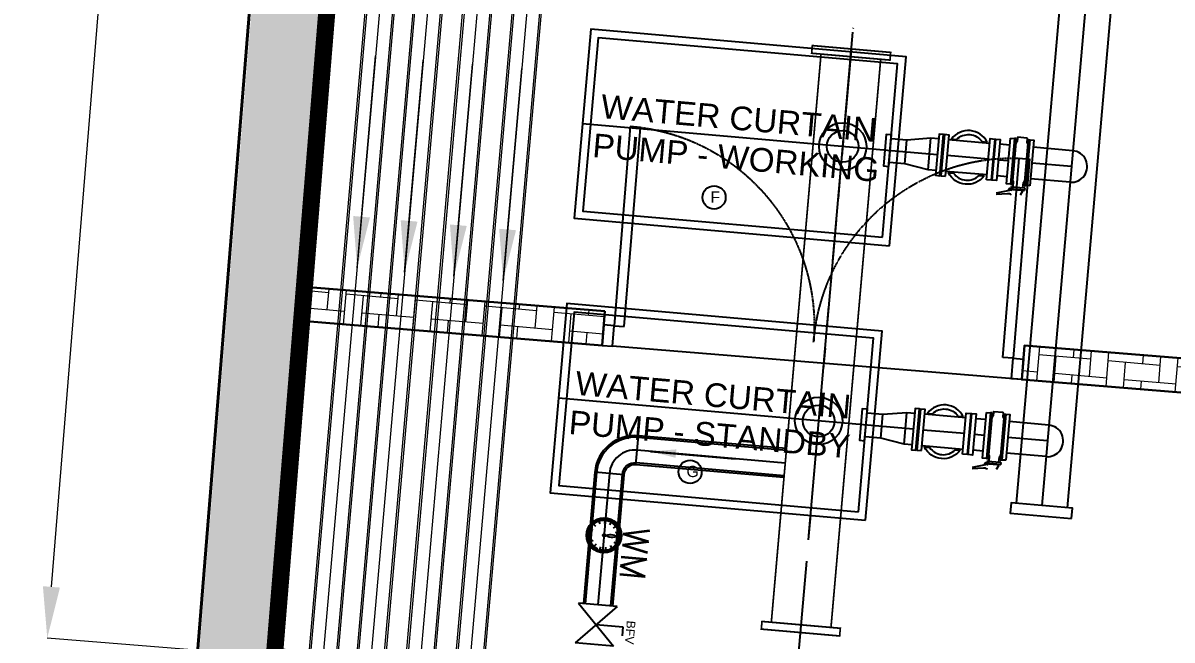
# Model space of a CAD drawing. Header units: inches. Extents: x 257070 to 799932, y -17980 to 269260.
# Drawn here: x 287546 to 294260, y 193164 to 196771 of the extents above; entities that cross this region are included whole.
import ezdxf
from ezdxf.enums import TextEntityAlignment as Align

# ---------------------------------------------------------------- set-up
doc = ezdxf.new("R2010")
doc.units = ezdxf.units.IN
doc.header["$MEASUREMENT"] = 0
doc.header["$PDMODE"] = 99
doc.header["$PDSIZE"] = 100
doc.linetypes.add('basement1_AP$0$HIDDEN', pattern=[0.375, 0.25, -0.125])
doc.linetypes.add('CENTER', pattern=[2, 1.25, -0.25, 0.25, -0.25])
for name, color, linetype in [('0-AES I-INFRA', 7, 'Continuous'), ('0-AES-P-WATER CURTAIN PIPE', 190, 'Continuous'), ("0_AES_DUCT MARKING'", 53, 'Continuous'), ('DSP_COLUMN HATCH', 8, 'Continuous'), ('DSP_DOOR', 8, 'Continuous'), ('FIRE-HYD', 3, 'Continuous'), ('PRESSURE GAUGE', 7, 'Continuous')]:
    doc.layers.add(name, color=color, linetype=linetype)
for name, color, linetype, lineweight in [('0-AES-F-SPRINKLER PIPE', 10, 'Continuous', 15), ('0-AES-F-TEXT', 7, 'Continuous', 15), ('E--CONCRETE-4', 4, 'Continuous', 40), ('F--BRICKWALL HATCH', 252, 'Continuous', 20), ('F--BRICKWALL-3', 252, 'Continuous', 30), ('FSP', 1, 'Continuous', 5)]:
    doc.layers.add(name, color=color, linetype=linetype, lineweight=lineweight)
doc.styles.add('ARIAL', font='arial.ttf')
doc.styles.get("Standard").update_dxf_attribs({"font": 'arial.ttf'})
doc.dimstyles.new('AES-PLUMBING', dxfattribs={"dimtxt": 100, "dimasz": 100, "dimexe": 0, "dimexo": 0, "dimgap": 0.01, "dimtad": 1, "dimdec": 0, "dimdsep": 46, "dimtxsty": 'Standard', "dimcen": 10, "dimclrd": 7, "dimclre": 7, "dimclrt": 7, "dimadec": 0, "dimazin": 0, "dimtfac": 1, "dimtdec": 0, "dimtmove": 0, "dimatfit": 3, "dimfxl": 1, "dimlwd": -1, "dimlwe": -1, "dimarcsym": 1})
doc.dimstyles.new('AES-SLEEVE', dxfattribs={"dimtxt": 95, "dimasz": 75, "dimexe": 0, "dimexo": 0, "dimgap": 20, "dimtad": 1, "dimtoh": 1, "dimdec": 0, "dimzin": 1, "dimdsep": 46, "dimtxsty": 'Standard', "dimcen": 2.5, "dimclrd": 7, "dimclre": 7, "dimclrt": 7, "dimadec": 0, "dimazin": 0, "dimtfac": 1, "dimtdec": 0, "dimtmove": 0, "dimatfit": 3, "dimfxl": 0.18, "dimlwd": -1, "dimarcsym": 0})
pattern_1 = [(85, (-281604.99, -900691.52), (-92.358358, 110.068405), [304.8, -101.6]), (175, (-281596.14, -900590.31), (-92.358358, 110.068405), [304.8, -101.6])]

# ---------------------------------------------------------------- blocks, each defined once
blk = doc.blocks.new('A$C3A1F5BA5')
at = {"layer": '0-AES I-INFRA', "color": 7}
for p, q in [((2945.7, 1535.9), (2946.7, 1547)), ((2946.7, 1547), (3214.4, 1523.6)), ((2936.6, 1528.3), (2932, 1476.2)), ((2939.6, 1530.8), (2961.9, 1528.9)), ((2945.7, 1535.9), (3213.4, 1512.5)), ((2968, 1534), (2968, 1534)), ((3226.8, 1505.7), (3196.2, 1508.4)), ((3213.4, 1512.5), (3214.4, 1523.6)), ((3221, 1439.4), (3227.4, 1513.6)), ((3230.5, 1516.1), (3242.2, 1515.1)), ((3231.3, 1428.9), (3238.8, 1515.4)), ((3234.5, 1427.7), (3242.2, 1515.1)), ((3240.5, 1496.1), (3247.8, 1502.6)), ((3247.8, 1502.6), (3270.9, 1490.5)), ((2934.6, 1473.2), (2956.9, 1471.3)), ((2939.7, 1467.2), (2938.7, 1456)), ((2938.7, 1456), (3206.4, 1432.6)), ((2939.7, 1467.2), (3207.4, 1443.8)), ((2961.9, 1465.2), (2961.9, 1465.2)), ((3221.7, 1448.1), (3191.2, 1450.8)), ((3206.4, 1432.6), (3207.4, 1443.8)), ((3223.5, 1436.4), (3231.9, 1435.6)), ((3231.1, 1427), (3242.7, 1419.8)), ((3242.5, 1423.7), (3232.2, 1428.9)), ((3241.5, 1436.8), (3258.4, 1349.5, 17.5)), ((3261.8, 1416), (3266, 1348.8, 17.5)), ((4540.5, 1388), (4535.9, 1336)), ((4543.5, 1390.6), (4565.8, 1388.6)), ((4549.6, 1395.7), (4550.5, 1406.8)), ((4549.6, 1395.7), (4817.3, 1372.3)), ((4550.5, 1406.8), (4818.2, 1383.4)), ((4571.8, 1393.7), (4571.8, 1393.7)), ((4830.6, 1365.5), (4800.1, 1368.1)), ((4817.3, 1372.3), (4818.2, 1383.4)), ((4824.8, 1299.2), (4831.3, 1373.3)), ((4834.4, 1375.9), (4846, 1374.8)), ((4835.1, 1288.7), (4842.7, 1375.1)), ((4838.4, 1287.5), (4846, 1374.8)), ((4844.4, 1355.9), (4851.7, 1362.3)), ((4851.7, 1362.3), (4874.8, 1350.3)), ((4538.5, 1333), (4560.7, 1331)), ((4543.5, 1326.9), (4542.6, 1315.8)), ((4542.6, 1315.8), (4810.3, 1292.4)), ((4543.5, 1326.9), (4811.3, 1303.5)), ((4565.8, 1325), (4565.8, 1325)), ((4825.6, 1307.9), (4795, 1310.5)), ((4810.3, 1292.4), (4811.3, 1303.5)), ((4827.4, 1296.1), (4835.7, 1295.4)), ((4835, 1286.8), (4846.6, 1279.6)), ((4846.3, 1283.5), (4836.1, 1288.6)), ((4845.3, 1296.6), (4862.3, 1209.2, 17.5)), ((4865.7, 1275.8), (4869.9, 1208.5, 17.5))]:
    blk.add_line(p, q, dxfattribs=at)
at = {"layer": '0-AES I-INFRA', "color": 7, "ltscale": 1000, "elevation": 0}
for points in [[(2117.1, 3250.6), (-5332.8, 3902, 0.414214), (-5820.3, 3492.9), (-5874.3, 2875.1, 0.414214), (-5465.2, 2387.7), (5071.6, 1466.3)], [(2104.1, 3101.1), (-5345.8, 3752.6, 0.414214), (-5670.8, 3479.8), (-5724.9, 2862.1, 0.414214), (-5452.1, 2537.1), (5084.6, 1615.7)], [(2091, 2951.7), (-5358.9, 3603.1, 0.414214), (-5521.4, 3466.8), (-5575.4, 2849, 0.414214), (-5439.1, 2686.5), (5097.7, 1765.1)]]:
    blk.add_lwpolyline(points, format="xyb", dxfattribs=at)
at = {"layer": '0-AES I-INFRA', "color": 7}
for points in [[(3010.5, 1797.1), (2990.3, 1565.7)], [(3102.6, 1789), (3082.4, 1557.6)], [(3194.8, 1781), (3174.5, 1549.6)], [(4614.4, 1656.8), (4594.1, 1425.4)], [(4706.5, 1648.8), (4686.3, 1417.4)], [(4798.7, 1640.7), (4778.4, 1409.3)], [(2978.4, 1430.1), (2973.2, 1370.4)], [(3070.5, 1422.1), (3065.3, 1362.4)], [(3162.7, 1414), (3157.5, 1354.3)], [(2970.9, 1344.6), (2970.4, 1338.3)], [(2968.1, 1312.4), (2947, 1071.4)], [(3060.3, 1304.4), (3039.2, 1063.3)], [(3063.1, 1336.5), (3062.5, 1330.2)], [(3152.4, 1296.3), (3131.3, 1055.3)], [(3155.2, 1328.5), (3154.7, 1322.2)], [(4582.3, 1289.9), (4577.1, 1230.2)], [(4674.4, 1281.8), (4669.2, 1222.1)], [(4766.6, 1273.8), (4761.4, 1214.1)], [(4572, 1172.2), (4550.9, 931.2)], [(4574.8, 1204.4), (4574.3, 1198)], [(4664.1, 1164.1), (4643.1, 923.1)], [(4667, 1196.3), (4666.4, 1190)], [(4756.3, 1156.1), (4735.2, 915)], [(4759.1, 1188.2), (4758.5, 1181.9)], [(2942, 1013.4), (2938, 967.8)], [(2944.8, 1045.6), (2944.2, 1039.2)], [(3036.9, 1037.5), (3036.4, 1031.2)], [(3129.1, 1029.4), (3128.5, 1023.1)], [(3034.1, 1005.3), (2852.8, -1067.6)], [(3122.3, 951.6), (2938, 967.8)], [(2938, 967.8), (2948.9, 827.5), (2940.9, 735.4)], [(3122.3, 951.6), (3087.1, 815.4), (3079.1, 723.3)], [(3126.3, 997.3), (3122.3, 951.6)], [(4545.8, 873.2), (4541.8, 827.5)], [(4548.7, 905.3), (4548.1, 899)], [(4640.8, 897.3), (4640.2, 890.9)], [(4732.9, 889.2), (4732.4, 882.9)], [(3087.1, 815.4), (2948.9, 827.5)], [(4638, 865.1), (4456.7, -1207.8)], [(4726.1, 811.4), (4541.8, 827.5)], [(4541.8, 827.5), (4552.8, 687.3), (4544.7, 595.1)], [(4726.1, 811.4), (4691, 675.2), (4683, 583)], [(4730.1, 857), (4726.1, 811.4)], [(4691, 675.2), (4552.8, 687.3)], [(3654.8, 394.4), (2316.8, 511.4)], [(5258.7, 254.1), (3920.7, 371.1)]]:
    blk.add_lwpolyline(points, dxfattribs=at)
at = {"layer": '0-AES I-INFRA', "color": 7, "elevation": 0}
for points in [[(5160.8, 1790), (5100.3, 1795.3), (5068.9, 1436.2), (5129.4, 1430.9)], [(3183.3, 1326), (2942.9, 1347.1), (2945.1, 1372.9), (3185.5, 1351.9)], [(3180.5, 1293.9), (2940.1, 1314.9), (2942.3, 1340.7), (3182.7, 1319.7)], [(4787.1, 1185.8), (4546.8, 1206.8), (4549, 1232.6), (4789.4, 1211.6)], [(4784.3, 1153.6), (4543.9, 1174.7), (4546.2, 1200.5), (4786.6, 1179.5)], [(3156.6, 1020.7), (2916.2, 1041.7), (2913.9, 1015.9), (3154.3, 994.8)], [(3159.4, 1052.8), (2919, 1073.9), (2916.7, 1048), (3157.1, 1027)], [(4760.4, 880.4), (4520, 901.5), (4517.8, 875.6), (4758.2, 854.6)], [(4763.3, 912.6), (4522.9, 933.6), (4520.6, 907.8), (4761, 886.7)]]:
    blk.add_lwpolyline(points, close=True, dxfattribs=at)
at = {"layer": '0-AES I-INFRA', "color": 7}
for points in [[(3216.4, 1545.9), (3214.5, 1523.6), (2946.7, 1547), (2948.6, 1569.3)], [(2936.6, 1433.8), (2938.6, 1456), (3206.4, 1432.6), (3204.5, 1410.4)], [(4820.3, 1405.6), (4818.4, 1383.4), (4550.5, 1406.8), (4552.5, 1429.1)], [(4540.5, 1293.5), (4542.5, 1315.8), (4810.3, 1292.4), (4808.3, 1270.1)], [(3566.9, 727.1), (2461.1, 823.7), (2300, -1019.2), (3405.7, -1115.9)], [(3516.8, 685), (2503.2, 773.6), (2350.1, -977.2), (3363.7, -1065.8)], [(3102.1, 721.3), (2917.8, 737.4), (2915.2, 706.8), (3099.4, 690.7)], [(5170.8, 586.8), (4065, 683.5), (3903.8, -1159.5), (5009.6, -1256.2)], [(5120.7, 544.8), (4107, 633.4), (3953.9, -1117.4), (4967.6, -1206.1)], [(4706, 581), (4521.7, 597.1), (4519, 566.6), (4703.3, 550.4)]]:
    blk.add_lwpolyline(points, close=True, dxfattribs=at)
at = {"layer": '0-AES I-INFRA', "color": 7, "elevation": 0}
for points in [[(2960.2, 1296.1, 0.561078), (2942, 1088.9), (2944.6, 1117.8, -0.463605), (2957.6, 1267.2)], [(3157.4, 1278.9, -0.561078), (3139.3, 1071.6), (3141.8, 1100.5, 0.463605), (3154.9, 1250)], [(4564, 1155.9, 0.561078), (4545.9, 948.6), (4548.4, 977.5, -0.463605), (4561.5, 1127)], [(4761.3, 1138.6, -0.561078), (4743.2, 931.4), (4745.7, 960.3, 0.463605), (4758.8, 1109.7)]]:
    blk.add_lwpolyline(points, format="xyb", close=True, dxfattribs=at)
at = {"layer": '0-AES I-INFRA', "color": 7}
for centre, radius in [((2985.8, 452.9), 138.7), ((2985.8, 452.9), 92.5), ((4589.7, 312.6), 138.7), ((4589.7, 312.6), 92.5), ((3283.8, -299.1), 67.8), ((4887.7, -439.3), 67.8)]:
    blk.add_circle(centre, radius, dxfattribs=at)
for centre in [(3102.6, 1789), (4706.5, 1648.8)]:
    blk.add_arc(centre, 92.5, 355.00261, 175.00261, dxfattribs=at)
for centre, major_axis, start_param, end_param in [((2939.4, 1528), (1.8, -2.14), 2.356194, 3.926991), ((2962.4, 1534.5), (3.59, -4.28), 5.497787, 7.068583), ((3196.7, 1514), (3.59, -4.28), 3.926991, 5.497787), ((3230.2, 1513.3), (1.8, -2.14), 2.356194, 3.926991), ((2934.8, 1476), (2.14, 1.8), 2.356194, 3.926991), ((2956.4, 1465.7), (3.59, -4.28), 0.785398, 2.356194), ((3190.7, 1445.2), (4.28, 3.59), 0.785398, 2.356194), ((3223.7, 1439.2), (2.14, 1.8), 2.356194, 3.926991), ((3231.7, 1427.9), (0.713, -0.849), 1.973259, 4.973773), ((3233.9, 1436.3), (5.83, 4.89), -0.626071, 0.60116), ((3296.8, 1418.2), (22.6, -26.9), 3.375043, 4.077809), ((4543.3, 1387.8), (1.8, -2.14), 2.356194, 3.926991), ((4566.3, 1394.2), (3.59, -4.28), 5.497787, 7.068583), ((4800.6, 1373.7), (3.59, -4.28), 3.926991, 5.497787), ((4834.1, 1373.1), (1.8, -2.14), 2.356194, 3.926991), ((4538.7, 1335.8), (2.14, 1.8), 2.356194, 3.926991), ((4560.3, 1325.5), (3.59, -4.28), 0.785398, 2.356194), ((4794.6, 1305), (4.28, 3.59), 0.785398, 2.356194), ((4827.6, 1298.9), (2.14, 1.8), 2.356194, 3.926991), ((4835.6, 1287.7), (0.713, -0.849), 1.973259, 4.973773), ((4837.8, 1296), (5.83, 4.89), -0.626071, 0.60116), ((4900.7, 1278), (22.6, -26.9), 3.375043, 4.077809)]:
    blk.add_ellipse(centre, major_axis=major_axis, ratio=1, start_param=start_param, end_param=end_param, dxfattribs=at)
at = {"layer": '0-AES I-INFRA', "color": 7, "style": 'ARIAL'}
for s, p in [('F', (3281.6, -319.9)), ('G', (4885.4, -460.2))]:
    blk.add_text(s, height=65.7, rotation=90, dxfattribs=at).set_placement(p, align=Align.MIDDLE_LEFT)
at = {"layer": '0-AES I-INFRA', "color": 7, "char_height": 138.75, "attachment_point": 7, "rotation": 85.00261}
for s, width, insert in [('\\pi56.56128;WATER CURTAIN \\P\\pi28.64091;PUMP - WORKING ', 1710.073, (3046.3, -1042.2)), ('\\pi61.20109;WATER CURTAIN \\P\\pi44.02297;PUMP - STANDBY ', 1719.352, (4663.7, -1195.9))]:
    blk.add_mtext_dynamic_manual_height_columns(s, width=width, gutter_width=25000, heights=[0], dxfattribs=dict(at, insert=insert))
blk = doc.blocks.new('A$C6CDB6CA7')
at = {"layer": 'FIRE-HYD', "ltscale": 20}
for p, q in [((151.3, 147.1, 0), (151.3, 351.4, 0)), ((0, 294.1, 0), (0, 0, 0)), ((0, 294.1, 0), (302.5, 0, 0)), ((0, 0, 0), (302.5, 294.1, 0)), ((302.5, 294.1, 0), (302.5, 0, 0))]:
    blk.add_line(p, q, dxfattribs=at)
at = {"layer": 'FIRE-HYD', "ltscale": 20, "elevation": 0}
blk.add_lwpolyline([(151.3, 351.4), (218.4, 351.4)], dxfattribs=at)
at = {"layer": '0-AES-F-TEXT', "insert": (90.9, 444, 0), "char_height": 66.445, "attachment_point": 1}
blk.add_mtext_dynamic_manual_height_columns('\\pi6.75419;BFV', width=186.511, gutter_width=12.5, heights=[0], dxfattribs=at)
blk = doc.blocks.new('*D675')
at = {"layer": '0-AES-F-SPRINKLER PIPE', "color": 7, "ltscale": 1000, "transparency": 16777216}
for p, q in [((290060.2, 205918.2), (288733.2, 206026.1)), ((287712.4, 193474.4), (288708.9, 205727.1)), ((289015.1, 193067.5), (287688.1, 193175.4))]:
    blk.add_line(p, q, dxfattribs=at)
for points in [[(288758.7, 205723.1), (288659, 205731.2), (288733.2, 206026.1)], [(287762.3, 193470.4), (287662.6, 193478.5), (287688.1, 193175.4)]]:
    blk.add_solid(points, dxfattribs=at)
at = {"layer": 'DEFPOINTS', "color": 0, "ltscale": 1000, "transparency": 16777216}
for p in [(288733.2, 206026.1), (290060.2, 205918.2, 0), (289015.1, 193067.5, 0)]:
    blk.add_point(p, dxfattribs=at)
at = {"layer": '0-AES-F-SPRINKLER PIPE', "color": 7, "ltscale": 1000, "transparency": 16777216, "insert": (288363.4, 199588.3), "char_height": 300, "attachment_point": 5, "rotation": 265.35069}
blk.add_mtext('12893', dxfattribs=at)
blk = doc.blocks.new('basement1_AP$0$d1')
at = {"layer": 'DSP_DOOR'}
for p, q in [((40055.2, 54260.6), (39676.2, 55365.9)), ((39676.3, 55366), (39733, 55385.4)), ((39732.9, 55385.4), (40111.9, 54280.1)), ((37575.9, 54645.9), (37519.2, 54626.4)), ((37519.3, 54626.5), (37898.3, 53521.1)), ((37955, 53540.5), (37576, 54645.9)), ((40111.9, 54280.1), (40055.2, 54260.6)), ((40111.9, 54280.1), (40168.6, 54299.5)), ((40150.8, 54166.7), (40111.9, 54280.1)), ((40168.6, 54299.5), (40207.4, 54186.1)), ((40207.4, 54186.1), (40150.8, 54166.7)), ((37898.3, 53521.1), (37841.6, 53501.7)), ((37898.3, 53521.1), (37955, 53540.5)), ((37937.2, 53407.7), (37898.3, 53521.1)), ((37841.6, 53501.7), (37880.5, 53388.3)), ((37880.5, 53388.3), (37937.2, 53407.7))]:
    blk.add_line(p, q, dxfattribs=at)
at = {"layer": 'DSP_DOOR', "linetype": 'basement1_AP$0$HIDDEN'}
for centre, start, end in [((40111.9, 54280), 111.85991, 198.92369), ((37898.3, 53521.1), 18.92469, 105.98947)]:
    blk.add_arc(centre, 1170, start, end, dxfattribs=at)
blk = doc.blocks.new('A$C75874F57')
at = {"layer": 'F--BRICKWALL HATCH', "ltscale": 0.1}
h = blk.add_hatch(dxfattribs=at)
h.set_pattern_fill('AR-HBONE', color=8, angle=40, style=0)
h.set_pattern_definition(pattern_1)
h.paths.add_polyline_path([(13592.2, -10567.2), (13330.2, -10551.8), (12238.7, -11220.2), (6810, -16497.2), (4893.1, -19436.7, 0.015017), (5012.1, -19529), (6926.5, -16593.2), (12331.2, -11339.4)])
h.paths.add_polyline_path([(2951.4, -20065.4), (4318.7, -20176.6), (4394.6, -19242.8), (3027.4, -19131.7)], flags=9)
h = blk.add_hatch(dxfattribs=at)
h.set_pattern_fill('AR-HBONE', color=8, angle=40, style=0)
h.set_pattern_definition(pattern_1)
h.paths.add_polyline_path([(5012.1, -19529, -0.015017), (4893.1, -19436.7), (3986.3, -20827.3), (2999.9, -20747.1), (2983.7, -20946.4), (4032.1, -21031.7)])
h = blk.add_hatch(dxfattribs=at)
h.set_pattern_fill('AR-HBONE', color=8, angle=40, style=0)
h.set_pattern_definition(pattern_1)
h.paths.add_polyline_path([(548, -20547.7), (-1207.9, -20404.9), (-1224.1, -20604.2), (531.8, -20747.1), (541.5, -20627.6)])
at = {"layer": 'DSP_DOOR', "color": 8}
blk.add_line((2983.7, -20946.4, 0), (591.6, -20752, 0), dxfattribs=at)
at = {"layer": 'F--BRICKWALL-3', "color": 8}
for p, q in [((-1208.1, -20404.9, 0), (548, -20547.7, 0)), ((531.8, -20747.1, 0), (-1224.3, -20604.2, 0)), ((548, -20547.7, 0), (531.8, -20747.1, 0))]:
    blk.add_line(p, q, dxfattribs=at)
at = {"layer": 'F--BRICKWALL-3', "color": 8, "elevation": 0}
blk.add_lwpolyline([(6810, -16497.2), (3986.3, -20827.3), (2999.9, -20747.1), (2983.7, -20946.4), (4032.1, -21031.7), (6926.5, -16593.2)], dxfattribs=at)
at = {"layer": 'DSP_DOOR', "color": 8, "xscale": -1, "rotation": 14.27591623348587}
blk.add_blockref('basement1_AP$0$d1', (52859.5, -63345.1, 0), dxfattribs=at)

msp = doc.modelspace()

# ---------------------------------------------------------------- hatches: boundary and pattern name
at = {"layer": 'DSP_COLUMN HATCH', "ltscale": 3.5}
h = msp.add_hatch(color=8, dxfattribs=at)
h.paths.add_polyline_path([(365722.2, -53.8), (366489.1, 28236.6), (398382.7, 27372), (398078, 16131.2), (422688.6, 15464), (424374.5, 77657.1), (363312.5, 79312.4, -0.217857), (379658.1, 140443.8, 0.024865), (381874.1, 143466.9, 0.067724), (386435.5, 152972.3, 0.058454), (387935.8, 160119.4, -0.03513), (388382, 166730.6, -0.097599), (389786, 170013.7, -0.022522), (391669.6, 172621.5, 0.253842), (393169.6, 181983.6, 0.187548), (370106.1, 207237.2), (370663.7, 210916.7), (290410.6, 215642.7), (285983.7, 161207.5), (285186.3, 161272.3), (282579.6, 129219.4), (284719.3, 124703.3), (284181.7, 118092.8), (281340.4, 113981.8), (280116.2, 98928.1), (280913.6, 98863.3), (273089.7, 2658.2)])
h.paths.add_polyline_path([(281398.6, 99275.3), (280601.2, 99340.2), (281779.2, 113825.1), (284620.4, 117936.2), (285177.6, 124787), (283037.9, 129303.1), (285598.3, 160787.3), (286395.7, 160722.5), (290823.4, 215167.6), (370144.9, 210496.5), (369611.7, 206978.6, -0.189327), (392747.4, 181827.8, -0.253558), (391315, 172898.6, 0.022471), (389411.9, 170263.9, 0.097918), (387938.4, 166808.2, 0.035103), (387485.7, 160139.2, -0.058306), (386008, 153113, -0.067741), (381498.4, 143714.5, -0.024853), (379309.9, 140729, 0.218943), (362922.8, 78922.8), (423963.9, 77268.1), (422299.6, 15874.7), (398488.7, 16520.2), (398793.4, 27761), (366100.1, 28647.3), (365334.5, 407.7), (273576.7, 3094.1)], flags=16)
at = {"layer": 'F--BRICKWALL HATCH', "ltscale": 0.1}
h = msp.add_hatch(dxfattribs=at)
h.set_pattern_fill('AR-HBONE', color=8, angle=40, style=0)
h.set_pattern_definition([(85, (8796.36, -685026.5), (-92.358358, 110.068405), [304.8, -101.6]), (175, (8805.21, -684925.29), (-92.358358, 110.068405), [304.8, -101.6])])
h.paths.add_polyline_path([(293352.8, 195599.6), (294720.1, 195488.4), (294796, 196422.2), (293428.7, 196533.4)], flags=9)
h.paths.add_polyline_path([(303731.3, 205113.1), (303826.4, 204995.5), (303993.5, 205097.8), (303731.5, 205113.2)])

# ---------------------------------------------------------------- linework, layer by layer
at = {"layer": '0-AES-F-SPRINKLER PIPE', "color": 2, "ltscale": 1000, "const_width": 100, "elevation": 0}
msp.add_lwpolyline([(289015.1, 193067.5), (290060.2, 205918.2), (303731.3, 205113.1), (305086.8, 203435.9), (301055.4, 200208.1), (295964.1, 193675.6), (295323.5, 192554.5)], close=True, dxfattribs=at)
at = {"layer": '0-AES-F-SPRINKLER PIPE', "ltscale": 1000, "elevation": 0}
for points in [[(294245.2, 202480.7), (290303.8, 202825.3, 0.414214), (290049.2, 202611.7), (289122.7, 192016.2)], [(294244.3, 202470.7), (290302.9, 202815.4, 0.414214), (290059.1, 202610.8), (289132.6, 192015.3)], [(294237.8, 202396), (290296.4, 202740.7, 0.414214), (290133.9, 202604.3), (289207.4, 192008.8)], [(294231.3, 202321.3), (290289.8, 202666, 0.414214), (290208.6, 202597.8), (289282.1, 192002.3)], [(294230.4, 202311.3), (290288.9, 202656, 0.414214), (290218.5, 202596.9), (289292, 192001.4)], [(294105, 200877.2), (290441.3, 201197.5, 0.414214), (290186.8, 200983.9), (289402.8, 192018)], [(294104.1, 200867.2), (290440.5, 201187.6, 0.414214), (290196.7, 200983), (289412.7, 192017.1)], [(294097.6, 200792.5), (290433.9, 201112.9, 0.414214), (290271.4, 200976.5), (289487.4, 192010.6)], [(294091.1, 200717.8), (290427.4, 201038.2, 0.414214), (290346.2, 200970), (289562.1, 192004)], [(294090.2, 200707.8), (290426.5, 201028.2, 0.414214), (290356.1, 200969.1), (289572.1, 192003.1)], [(293991.2, 199576.3), (290615.4, 199871.5, 0.414214), (290360.8, 199657.9), (289692.8, 192018.8)], [(293990.4, 199566.3), (290614.5, 199861.5, 0.414214), (290370.7, 199657), (289702.8, 192018)], [(293983.8, 199491.6), (290607.9, 199786.8, 0.414214), (290445.4, 199650.5), (289777.5, 192011.4)], [(293977.3, 199416.9), (290601.4, 199712.1, 0.414214), (290520.2, 199643.9), (289852.2, 192004.9)], [(293976.4, 199407), (290600.5, 199702.2, 0.414214), (290530.1, 199643.1), (289862.1, 192004)], [(293858.6, 198060), (290770.5, 198330, 0.414214), (290515.9, 198116.4), (289982.8, 192019.7)], [(293857.8, 198050), (290769.6, 198320.1, 0.414214), (290525.9, 198115.5), (289992.8, 192018.8)], [(293851.2, 197975.3), (290763.1, 198245.3, 0.414214), (290600.6, 198109), (290067.5, 192012.3)], [(293844.7, 197900.6), (290756.6, 198170.6, 0.414214), (290675.3, 198102.5), (290142.2, 192005.8)], [(293843.8, 197890.6), (290755.7, 198160.7, 0.414214), (290685.3, 198101.6), (290152.2, 192004.9)]]:
    msp.add_lwpolyline(points, format="xyb", dxfattribs=at)
at = {"layer": '0-AES-P-WATER CURTAIN PIPE', "linetype": 'CENTER', "ltscale": 500, "elevation": 0}
msp.add_lwpolyline([(292071.6, 193002.9), (292398.5, 196742)], dxfattribs=at)
at = {"layer": '0-AES-P-WATER CURTAIN PIPE', "const_width": 10, "elevation": 0}
for points in [[(292267.7, 193237.4), (292558.1, 196558.3), (292209.5, 196588.8), (291919.1, 193267.9)], [(292616.6, 196598.6), (292612.6, 196553.6), (292154.9, 196593.6), (292158.9, 196638.6)], [(292318.3, 193187.6), (292322.2, 193232.6), (291864.5, 193272.6), (291860.6, 193227.6)]]:
    msp.add_lwpolyline(points, close=True, dxfattribs=at)
at = {"layer": '0-AES-P-WATER CURTAIN PIPE', "elevation": 0}
for points in [[(292007.8, 194282.4), (291142.5, 194358.1, 0.414214), (290887.9, 194144.4), (290820.8, 193376.8)], [(292006.9, 194272.4), (291141.6, 194348.1, 0.414214), (290897.9, 194143.6), (290830.7, 193375.9)], [(292000.4, 194197.7), (291135.1, 194273.4, 0.414214), (290972.6, 194137), (290905.4, 193369.4)], [(291993.8, 194123), (291128.5, 194198.7, 0.414214), (291047.3, 194130.5), (290980.2, 193362.9)], [(291993, 194113), (291127.7, 194188.7, 0.414214), (291057.2, 194129.6), (290990.1, 193362)]]:
    msp.add_lwpolyline(points, format="xyb", dxfattribs=at)
for points in [[(291127.7, 194188.7), (291142.5, 194358.1)], [(291057.2, 194129.6), (290887.9, 194144.4)]]:
    msp.add_lwpolyline(points, dxfattribs=at)
at = {"layer": "0_AES_DUCT MARKING'", "color": 8, "ltscale": 1000, "elevation": 0}
msp.add_lwpolyline([(289177.2, 195060.8), (286381, 160677.3), (285583.6, 160742.1), (283028.7, 129325.4), (285168.3, 124809.3), (284611.2, 117958.5), (281769.9, 113847.4), (280592, 99362.5)], dxfattribs=at)
at = {"layer": 'E--CONCRETE-4', "color": 8, "ltscale": 100, "elevation": 0}
for points in [[(363303.3, 79334.7, -0.217857), (379648.8, 140466.1, 0.024865), (381864.9, 143489.2, 0.067724), (386426.2, 152994.6, 0.058454), (387926.6, 160141.7, -0.03513), (388372.8, 166752.9, -0.097599), (389776.8, 170036, -0.022522), (391660.3, 172643.9, 0.253842), (393160.4, 182005.9, 0.187548), (370096.8, 207259.5), (370654.5, 210939), (290401.4, 215665), (285974.4, 161229.8), (285177.1, 161294.6), (282570.4, 129241.7)], [(362913.5, 78945.2, -0.218943), (379300.7, 140751.3, 0.024853), (381489.2, 143736.8, 0.067741), (385998.8, 153135.3, 0.058306), (387476.5, 160161.5, -0.035103), (387929.2, 166830.5, -0.097918), (389402.7, 170286.2, -0.022471), (391305.7, 172920.9, 0.253558), (392738.2, 181850.1, 0.189327), (369602.5, 207000.9), (370135.7, 210518.8), (290814.2, 215189.9), (286386.5, 160744.8), (285589.1, 160809.6), (283028.7, 129325.4)]]:
    msp.add_lwpolyline(points, format="xyb", dxfattribs=at)
at = {"layer": 'F--BRICKWALL-3', "color": 8}
msp.add_line((290401.2, 215665, 0), (285976.7, 161229.8, 0), dxfattribs=at)
msp.add_line((290401.2, 215665, 0), (285976.7, 161229.8, 0), dxfattribs=at)
at = {"layer": 'PRESSURE GAUGE', "color": 1}
for p, q in [((290893.3, 193827.2, 0), (290876.2, 193845.5, 0)), ((290918.2, 193842.1, 0), (290910.1, 193865.8, 0)), ((290947.1, 193845.7, 0), (290949.3, 193870.6, 0)), ((290974.9, 193837.2, 0), (290987, 193859.1, 0)), ((290871.1, 193774.8, 0), (290846.1, 193774.4, 0)), ((290876.7, 193803.4, 0), (290853.6, 193813.1, 0)), ((290996.8, 193818.1, 0), (291016.8, 193833.2, 0)), ((291009.1, 193791.8, 0), (291033.5, 193797.4, 0)), ((290877.7, 193746.5, 0), (290855, 193735.9, 0)), ((290895.2, 193723.3, 0), (290878.7, 193704.4, 0)), ((290920.6, 193709.2, 0), (290913.2, 193685.3, 0)), ((290949.5, 193706.7, 0), (290952.6, 193681.8, 0)), ((290977, 193716.2, 0), (290989.9, 193694.7, 0)), ((290998.2, 193736, 0), (291018.8, 193721.6, 0)), ((291009.6, 193762.7, 0), (291034.2, 193757.9, 0))]:
    msp.add_line(p, q, dxfattribs=at)
at = {"layer": 'PRESSURE GAUGE', "color": 2}
for p, q in [((290891.1, 193842.3, 0), (290883.9, 193851.9, 0)), ((290898.3, 193847.1, 0), (290892.1, 193857.4, 0)), ((290906, 193851.2, 0), (290900.9, 193862.1, 0)), ((290922.3, 193856.8, 0), (290919.6, 193868.6, 0)), ((290930.9, 193858.4, 0), (290929.4, 193870.3, 0)), ((290939.6, 193859, 0), (290939.3, 193871, 0)), ((290956.8, 193857.5, 0), (290959.1, 193869.3, 0)), ((290965.2, 193855.4, 0), (290968.8, 193866.9, 0)), ((290973.4, 193852.4, 0), (290978.1, 193863.5, 0)), ((290988.6, 193844, 0), (290995.5, 193853.8, 0)), ((290995.4, 193838.6, 0), (291003.3, 193847.7, 0)), ((290858.4, 193783.3, 0), (290846.4, 193784.3, 0)), ((290859.6, 193791.9, 0), (290847.8, 193794.2, 0)), ((290861.7, 193800.3, 0), (290850.2, 193803.8, 0)), ((290868.5, 193816.3, 0), (290858, 193822.1, 0)), ((290873.1, 193823.6, 0), (290863.2, 193830.5, 0)), ((290878.4, 193830.5, 0), (290869.3, 193838.3, 0)), ((291001.6, 193832.6, 0), (291010.4, 193840.8, 0)), ((291012.1, 193818.8, 0), (291022.4, 193825, 0)), ((291016.2, 193811.1, 0), (291027, 193816.2, 0)), ((291019.4, 193803.1, 0), (291030.8, 193807, 0)), ((291023.3, 193786.2, 0), (291035.2, 193787.6, 0)), ((291023.9, 193777.5, 0), (291035.9, 193777.7, 0)), ((290858.7, 193765.9, 0), (290846.8, 193764.5, 0)), ((290860.2, 193757.4, 0), (290848.5, 193754.7, 0)), ((290862.6, 193749.1, 0), (290851.2, 193745.1, 0)), ((290869.9, 193733.3, 0), (290859.6, 193727.2, 0)), ((290874.8, 193726.1, 0), (290865.2, 193718.9, 0)), ((290880.4, 193719.5, 0), (290871.6, 193711.3, 0)), ((290893.4, 193708.1, 0), (290886.5, 193698.3, 0)), ((290990.9, 193709.8, 0), (290998.1, 193700.2, 0)), ((290997.6, 193715.4, 0), (291005.8, 193706.6, 0)), ((291003.6, 193721.7, 0), (291012.7, 193713.8, 0)), ((291013.5, 193735.9, 0), (291024, 193730, 0)), ((291017.3, 193743.7, 0), (291028.4, 193739, 0)), ((291020.3, 193751.8, 0), (291031.8, 193748.3, 0)), ((291023.6, 193768.8, 0), (291035.6, 193767.8, 0)), ((290900.8, 193703.5, 0), (290895, 193693, 0)), ((290925.2, 193694.7, 0), (290922.9, 193682.9, 0)), ((290933.8, 193693.5, 0), (290932.7, 193681.5, 0)), ((290942.5, 193693.1, 0), (290942.7, 193681.1, 0)), ((290959.7, 193695.3, 0), (290962.4, 193683.5, 0)), ((290968, 193697.7, 0), (290971.9, 193686.3, 0)), ((290976, 193700.9, 0), (290981.1, 193690, 0))]:
    msp.add_line(p, q, dxfattribs=at)
at = {"layer": 'PRESSURE GAUGE', "color": 7}
for p, q in [((290948.4, 193777.6, 0), (290954.5, 193777.1, 0)), ((290961.9, 193777.5, 0), (290961.9, 193777.5, 0)), ((291004.9, 193774.3, 0), (291021.6, 193769, 0)), ((290948, 193773.2, 0), (290954.1, 193772.7, 0)), ((291004.2, 193766.7, 0), (291021.6, 193769, 0))]:
    msp.add_line(p, q, dxfattribs=at)
at = {"layer": 'PRESSURE GAUGE', "color": 7, "elevation": 0}
msp.add_lwpolyline([(290961.3, 193771, 0.136025), (291004.2, 193766.7)], format="xyb", dxfattribs=at)
at = {"layer": 'PRESSURE GAUGE', "color": 7}
for radius in [102.6, 94.9]:
    msp.add_circle((290941, 193776.1, 0), radius, dxfattribs=at)
at = {"layer": 'PRESSURE GAUGE', "color": 6}
for radius in [7.54, 4.32]:
    msp.add_circle((290941, 193776.1, 0), radius, dxfattribs=at)
at = {"layer": 'PRESSURE GAUGE', "color": 7}
for centre, radius, start, end in [((290956.7, 193802.6, 0), 25.6, 265.00261, 281.61589), ((290977.4, 193698.3, 0), 80.7, 70.14649, 101.13106), ((290951.8, 193747.1, 0), 25.6, 68.38932, 85.00261)]:
    msp.add_arc(centre, radius, start, end, dxfattribs=at)

# ---------------------------------------------------------------- block references
at = {"layer": '0-AES-F-SPRINKLER PIPE', "ltscale": 1000, "rotation": 270.0000000000172}
msp.add_blockref('A$C3A1F5BA5', (291883.5, 199034.5, 0), dxfattribs=at)
at = {"layer": 'E--CONCRETE-4', "color": 8, "ltscale": 100}
msp.add_blockref('A$C75874F57', (290398.6, 215633, 0), dxfattribs=at)
at = {"layer": 'FSP', "xscale": 0.7671103465961748, "yscale": 0.7671103465961748, "zscale": 0.7671103465961748, "rotation": 265.0026065922043}
msp.add_blockref('A$C6CDB6CA7', (290793.1, 193379.2, 0), dxfattribs=at)

# ---------------------------------------------------------------- texts
at = {"layer": 'PRESSURE GAUGE', "color": 7, "insert": (291180.6, 193507.3, 0), "char_height": 150, "attachment_point": 3, "rotation": 265.00261}
msp.add_mtext_dynamic_manual_height_columns('{\\Fromans|c0;WM}', width=497.363, gutter_width=12.5, heights=[0], dxfattribs=at)

# ---------------------------------------------------------------- dimensions: what is measured, and where the dimension line sits
at = {"layer": '0-AES-F-SPRINKLER PIPE', "ltscale": 1000}
dim = msp.add_aligned_dim(p1=(289015.1, 193067.5, 0), p2=(290060.2, 205918.2, 0), distance=1331.4, dimstyle='AES-PLUMBING', override={"dimtxt": 300, "dimasz": 300, "dimfxl": 0.18}, dxfattribs=at)
dim.commit()
dim.dimension.update_dxf_attribs({"geometry": '*D675', "text_midpoint": (288363.4, 199588.3)})

# ---------------------------------------------------------------- leaders
for points, override in [([(289498.6, 195339.1, 0), (289606.9, 196578.4, 0)], {"dimasz": 300, "dimtad": 0, "dimfxl": 0.18}), ([(289776.4, 195314.9, 0), (289884.7, 196554.1, 0)], {"dimasz": 300, "dimtad": 0, "dimfxl": 0.18}), ([(290064.1, 195289.7, 0), (290172.5, 196529, 0)], {"dimasz": 300, "dimtad": 0, "dimfxl": 0.18}), ([(290351.9, 195264.5, 0), (290460.3, 196503.8, 0)], {"dimasz": 300, "dimgap": 0.01, "dimtad": 0, "dimfxl": 0.18})]:
    msp.add_leader(points, dimstyle='AES-PLUMBING', override=override, dxfattribs=at)
at = {"layer": '0-AES-P-WATER CURTAIN PIPE'}
msp.add_leader([(291212.6, 194266.6, 0), (291707, 194223.4, 0)], dimstyle='AES-SLEEVE', override={"dimasz": 150, "dimgap": 20, "dimtad": 0, "dimfxl": 13, "dimtfill": 1, "dimarcsym": 1}, dxfattribs=at)

doc.saveas('drawing.dxf')
